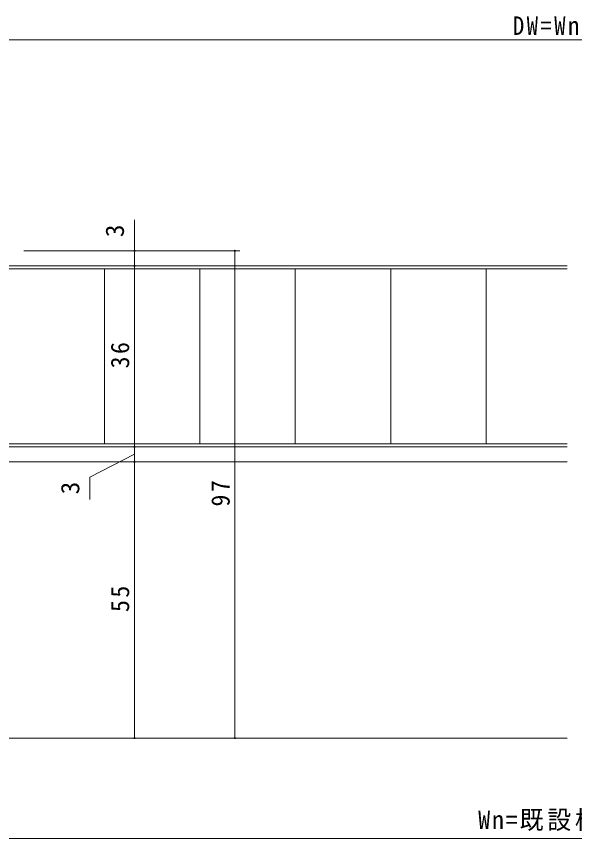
# Model space of a CAD drawing. Units: millimetres on the paper. Extents: x -1103 to 373, y -297 to 267.
# Drawn here: x -23.7 to 87.4, y -166.6 to -2.9 of the extents above; entities that cross this region are included whole.
import ezdxf
from ezdxf.enums import TextEntityAlignment as Align

# ---------------------------------------------------------------- set-up
doc = ezdxf.new("R2010")
doc.units = ezdxf.units.MM
for name, color, linetype, lineweight in [('0-3_YKK_12', 2, 'Continuous', 9), ('0-5_YKK_D', 6, 'Continuous', 9), ('0-6_YKK_13', 4, 'Continuous', 9)]:
    doc.layers.add(name, color=color, linetype=linetype, lineweight=lineweight)
doc.styles.add('ＭＳ ゴシック', font='')
doc.styles.get('ＭＳ ゴシック').set_extended_font_data('MS Gothic')

msp = doc.modelspace()

# ---------------------------------------------------------------- linework, layer by layer
at = {"layer": '0-3_YKK_12'}
for p, q in [((85.872, -91.596), (-39.228, -91.596)), ((-39.228, -146.596), (85.872, -146.596))]:
    msp.add_line(p, q, dxfattribs=at)
at = {"layer": '0-5_YKK_D'}
for p, q in [((-48.628, -7.596), (223.372, -7.596)), ((-22.228, -49.596), (20.772, -49.596)), ((-22.228, -49.596), (0.772, -49.596)), ((19.772, -49.596), (19.772, -146.596)), ((-22.228, -52.596), (0.772, -52.596)), ((-22.228, -52.596), (0.772, -52.596)), ((-0.228, -52.596), (-0.228, -88.596)), ((-22.228, -88.596), (0.772, -88.596)), ((-22.228, -88.596), (0.772, -88.596)), ((-0.228, -88.596), (-0.228, -91.596)), ((-22.228, -91.596), (0.772, -91.596)), ((-22.228, -91.596), (0.772, -91.596)), ((-0.228, -91.596), (-0.228, -146.596)), ((-22.228, -146.596), (20.772, -146.596)), ((-22.228, -146.596), (0.772, -146.596)), ((-30.628, -166.596), (205.372, -166.596))]:
    msp.add_line(p, q, dxfattribs=at)
for points in [[(-0.228, -52.596), (-0.228, -49.596), (-0.228, -43.411)], [(-0.228, -90.096), (-9.108, -94.622), (-9.108, -99.108)]]:
    msp.add_lwpolyline(points, dxfattribs=at)
for centre, start, end in [((-0.228, -49.596), 90, 270), ((-0.228, -49.596), 270, 90), ((19.772, -49.596), 90, 270), ((19.772, -49.596), 270, 90), ((-0.228, -52.596), 90, 270), ((-0.228, -52.596), 90, 270), ((-0.228, -52.596), 270, 90), ((-0.228, -52.596), 270, 90), ((-0.228, -88.596), 90, 270), ((-0.228, -88.596), 90, 270), ((-0.228, -88.596), 270, 90), ((-0.228, -88.596), 270, 90), ((-0.228, -91.596), 90, 270), ((-0.228, -91.596), 90, 270), ((-0.228, -91.596), 270, 90), ((-0.228, -91.596), 270, 90), ((-0.228, -146.596), 90, 270), ((-0.228, -146.596), 270, 90), ((19.772, -146.596), 90, 270), ((19.772, -146.596), 270, 90)]:
    msp.add_arc(centre, 0.106, start, end, dxfattribs=at)
at = {"layer": '0-6_YKK_13'}
for p, q in [((85.872, -53.196), (-48.028, -53.196)), ((-47.628, -52.596), (85.872, -52.596)), ((-6.228, -53.196), (-6.228, -87.996)), ((12.772, -53.196), (12.772, -87.996)), ((31.772, -53.196), (31.772, -87.996)), ((50.772, -53.196), (50.772, -87.996)), ((69.772, -53.196), (69.772, -87.996)), ((85.872, -87.996), (-48.028, -87.996)), ((-47.628, -88.596), (85.872, -88.596))]:
    msp.add_line(p, q, dxfattribs=at)

# ---------------------------------------------------------------- texts
at = {"layer": '0-5_YKK_D', "color": 3, "style": 'ＭＳ ゴシック'}
for p in [(-1.228, -46.854), (-10.108, -98.065)]:
    msp.add_text('3', height=3.666, rotation=90, dxfattribs=at).set_placement(p, align=Align.BOTTOM_LEFT)
at = {"layer": '0-5_YKK_D', "color": 3, "char_height": 3.666, "attachment_point": 7, "style": 'ＭＳ ゴシック'}
for s, insert in [('\\T1.22;\\W0.9;DW=Wn+22', (75.109, -6.596)), ('\\T1.16;\\W0.95;Wn=既設枠W-20', (68.195, -165.094))]:
    msp.add_mtext(s, dxfattribs=dict(at, insert=insert))
at = {"layer": '0-5_YKK_D', "color": 3, "char_height": 3.666, "attachment_point": 7, "rotation": 90, "style": 'ＭＳ ゴシック'}
for s, insert in [('\\T1.21;\\W0.95;36', (-1.228, -72.996)), ('\\T1.21;\\W0.95;97', (18.772, -100.496)), ('\\T1.21;\\W0.95;55', (-1.228, -121.496))]:
    msp.add_mtext(s, dxfattribs=dict(at, insert=insert))

doc.saveas('drawing.dxf')
